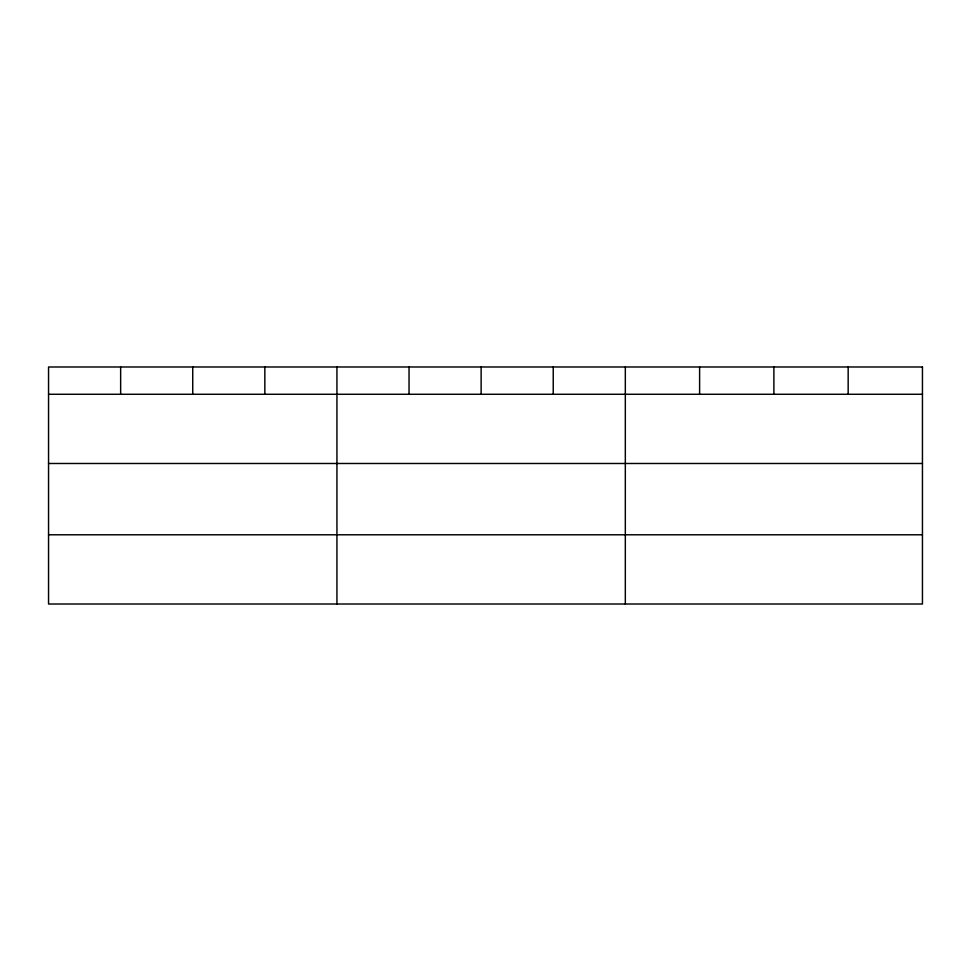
<?xml version="1.0" encoding="UTF-8"?>
<svg xmlns="http://www.w3.org/2000/svg" width="971" height="971" viewBox="0 0 971 971"><rect width="100%" height="100%" fill="white"/><g stroke="black" fill="none" stroke-linecap="round" stroke-linejoin="round"><path stroke-width="1.46" d="M48.55 394.275L922.45 394.275M48.55 463.483L922.45 463.483M48.55 534.79L922.45 534.79M848.168 366.989L848.168 394.275M773.887 366.989L773.887 394.275M699.606 366.989L699.606 394.275M625.324 366.989L625.324 604.011M553.227 366.989L553.227 394.275M481.131 366.989L481.131 394.275M409.034 366.989L409.034 394.275M336.937 366.989L336.937 604.011M264.84 366.989L264.84 394.275M192.744 366.989L192.744 394.275M120.647 366.989L120.647 394.275M922.45 366.989L48.55 366.989L48.55 604.011L922.45 604.011L922.45 366.989"/></g></svg>
